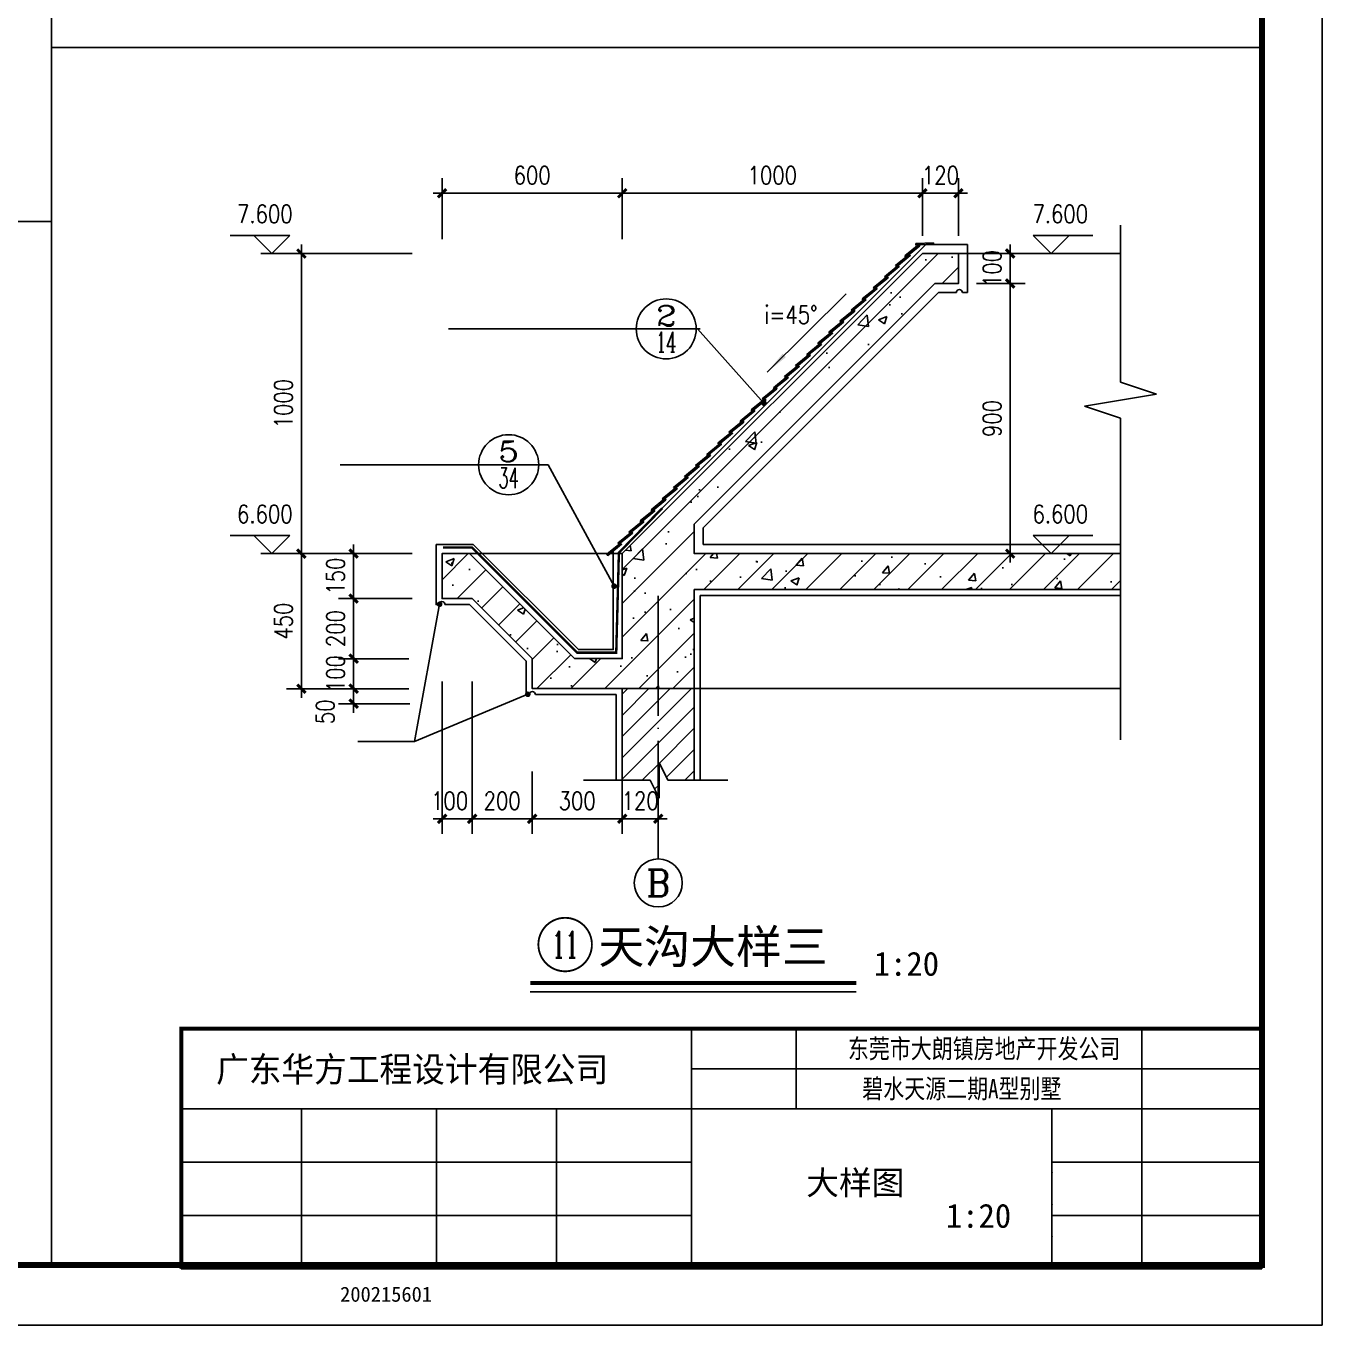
# Model space of a CAD drawing. Extents: x 12400 to 217743, y 90685 to 209848.
# Drawn here: x 110710 to 115027, y 179641 to 183970 of the extents above; entities that cross this region are included whole.
import ezdxf
from ezdxf.enums import TextEntityAlignment as Align

# ---------------------------------------------------------------- set-up
doc = ezdxf.new("R2010")
doc.units = 0
doc.header["$LTSCALE"] = 200
doc.linetypes.add('DOTE', pattern=[2.42, 2, -0.2, 0.02, -0.2])
doc.layers.get('0').update_dxf_attribs({"linetype": 'CONTINUOUS'})
doc.layers.get('DEFPOINTS').update_dxf_attribs({"linetype": 'CONTINUOUS'})
for name, color, linetype in [('2', 2, 'CONTINUOUS'), ('8', 8, 'CONTINUOUS'), ('AXIS', 3, 'CONTINUOUS'), ('AXIS_TEXT', 7, 'CONTINUOUS'), ('DIM', 3, 'CONTINUOUS'), ('DOTE', 1, 'DOTE'), ('HATCH', 8, 'CONTINUOUS'), ('PUB_DIM', 3, 'CONTINUOUS'), ('PUB_TITLE', 143, 'CONTINUOUS'), ('TEXT', 7, 'CONTINUOUS'), ('WALL', 4, 'CONTINUOUS')]:
    doc.layers.add(name, color=color, linetype=linetype)
doc.styles.add('$1', font='SimSun.ttf')
doc.styles.add('-黑体', font='SIMHEI.TTF', dxfattribs={"width": 0.8})
doc.styles.add('2', font='SIMHEI.TTF')
doc.styles.add('COMP', font='complex', dxfattribs={"bigfont": 'hztxt'})
doc.styles.add('COMPLEX', font='COMPLEX')
doc.styles.add('DIM_FONT', font='SIMPLEX', dxfattribs={"width": 0.8})
doc.styles.add('华文楷书', font='', dxfattribs={"width": 0.7})
doc.styles.get('华文楷书').set_extended_font_data('STXingkai')
doc.dimstyles.new('DIMN150', dxfattribs={"dimscale": 1.5, "dimtxt": 300, "dimasz": 1, "dimexe": 250, "dimexo": 0, "dimgap": 150, "dimtad": 1, "dimdec": 0, "dimzin": 0, "dimdsep": 46, "dimtxsty": 'DIM_FONT', "dimblk": '_DIMX', "dimblk1": '_DIMX', "dimblk2": '_DIMX', "dimsah": 1, "dimcen": 0, "dimclrt": 7, "dimadec": 0, "dimazin": 0, "dimtfac": 1, "dimtdec": 0, "dimtix": 1, "dimtmove": 2, "dimatfit": 3, "dimldrblk": '_DIMX', "dimfxl": 0, "dimtolj": 1, "dimtzin": 0, "dimarcsym": 0})
doc.dimstyles.new('DIMN20', dxfattribs={"dimscale": 0.2, "dimtxt": 300, "dimasz": 1, "dimexe": 250, "dimexo": 300, "dimgap": 150, "dimtad": 1, "dimdec": 0, "dimzin": 0, "dimdsep": 46, "dimtxsty": 'DIM_FONT', "dimblk": '_DIMX', "dimblk1": '_DIMX', "dimblk2": '_DIMX', "dimcen": 2.5, "dimclrt": 7, "dimadec": 0, "dimazin": 0, "dimtfac": 1, "dimtdec": 0, "dimtix": 1, "dimtmove": 2, "dimatfit": 3, "dimldrblk": '_DIMX', "dimfxl": 0, "dimtolj": 1, "dimtzin": 0, "dimarcsym": 0})

# ---------------------------------------------------------------- blocks, each defined once
blk = doc.blocks.new('_DIMX')
blk.add_line((-150, 0), (150, 0))
at = {"const_width": 50}
blk.add_lwpolyline([(-70, -70), (70, 70)], dxfattribs=at)
blk = doc.blocks.new('*D2418')
at = {"layer": 'DEFPOINTS', "color": 0}
for p in [(111996.7, 182211.4), (111801.3, 182061.4), (111996.7, 182061.4)]:
    blk.add_point(p, dxfattribs=at)
at = {"layer": 'PUB_DIM', "color": 0, "lineweight": -2}
for p, q in [((111996.7, 182211.4), (111751.3, 182211.4)), ((111801.3, 182211.6), (111801.3, 182211.8)), ((111801.3, 182211.4), (111801.3, 182061.4)), ((111996.7, 182061.4), (111751.3, 182061.4)), ((111801.3, 182061.2), (111801.3, 182061))]:
    blk.add_line(p, q, dxfattribs=at)
at = {"layer": 'PUB_DIM', "color": 0, "lineweight": -2, "xscale": 0.2, "yscale": 0.2, "zscale": 0.2}
for p, rotation in [((111801.3, 182211.4), 270), ((111801.3, 182061.4), 90)]:
    blk.add_blockref('_DIMX', p, dxfattribs=dict(at, rotation=rotation))
at = {"layer": 'PUB_DIM', "color": 7, "insert": (111741.3, 182136.4), "char_height": 60, "attachment_point": 5, "rotation": 90, "style": 'DIM_FONT'}
blk.add_mtext('\\A1;150', dxfattribs=at)
blk = doc.blocks.new('*D2419')
at = {"layer": 'DEFPOINTS', "color": 0}
for p in [(111996.7, 182061.4), (111801.3, 181861.4), (111985.2, 181861.4)]:
    blk.add_point(p, dxfattribs=at)
at = {"layer": 'PUB_DIM', "color": 0, "lineweight": -2}
for p, q in [((111996.7, 182061.4), (111751.3, 182061.4)), ((111801.3, 182061.2), (111801.3, 181861.6)), ((111985.2, 181861.4), (111751.3, 181861.4))]:
    blk.add_line(p, q, dxfattribs=at)
at = {"layer": 'PUB_DIM', "color": 0, "lineweight": -2, "xscale": 0.2, "yscale": 0.2, "zscale": 0.2}
for p, rotation in [((111801.3, 182061.4), 90), ((111801.3, 181861.4), 270)]:
    blk.add_blockref('_DIMX', p, dxfattribs=dict(at, rotation=rotation))
at = {"layer": 'PUB_DIM', "color": 7, "insert": (111741.3, 181961.4), "char_height": 60, "attachment_point": 5, "rotation": 90, "style": 'DIM_FONT'}
blk.add_mtext('\\A1;200', dxfattribs=at)
blk = doc.blocks.new('*D2420')
at = {"layer": 'DEFPOINTS', "color": 0}
for p in [(111985.2, 181861.4), (111801.3, 181761.4), (111985.2, 181761.4)]:
    blk.add_point(p, dxfattribs=at)
at = {"layer": 'PUB_DIM', "color": 0, "lineweight": -2}
for p, q in [((111985.2, 181861.4), (111751.3, 181861.4)), ((111801.3, 181861.6), (111801.3, 181861.8)), ((111801.3, 181861.4), (111801.3, 181761.4)), ((111985.2, 181761.4), (111751.3, 181761.4)), ((111801.3, 181761.2), (111801.3, 181761))]:
    blk.add_line(p, q, dxfattribs=at)
at = {"layer": 'PUB_DIM', "color": 0, "lineweight": -2, "xscale": 0.2, "yscale": 0.2, "zscale": 0.2}
for p, rotation in [((111801.3, 181861.4), 270), ((111801.3, 181761.4), 90)]:
    blk.add_blockref('_DIMX', p, dxfattribs=dict(at, rotation=rotation))
at = {"layer": 'PUB_DIM', "color": 7, "insert": (111741.3, 181811.4), "char_height": 60, "attachment_point": 5, "rotation": 90, "style": 'DIM_FONT'}
blk.add_mtext('\\A1;100', dxfattribs=at)
blk = doc.blocks.new('*D2421')
at = {"layer": 'DEFPOINTS', "color": 0}
for p in [(111985.2, 181761.4), (111801.3, 181711.4), (111988.1, 181711.4)]:
    blk.add_point(p, dxfattribs=at)
at = {"layer": 'PUB_DIM', "color": 0, "lineweight": -2}
for p, q in [((111985.2, 181761.4), (111751.3, 181761.4)), ((111801.3, 181761.6), (111801.3, 181761.8)), ((111801.3, 181761.4), (111801.3, 181711.4)), ((111988.1, 181711.4), (111751.3, 181711.4)), ((111801.3, 181711.2), (111801.3, 181711))]:
    blk.add_line(p, q, dxfattribs=at)
at = {"layer": 'PUB_DIM', "color": 0, "lineweight": -2, "xscale": 0.2, "yscale": 0.2, "zscale": 0.2}
for p, rotation in [((111801.3, 181761.4), 270), ((111801.3, 181711.4), 90)]:
    blk.add_blockref('_DIMX', p, dxfattribs=dict(at, rotation=rotation))
at = {"layer": 'PUB_DIM', "color": 7, "insert": (111707, 181684.3), "char_height": 60, "attachment_point": 5, "rotation": 90, "style": 'DIM_FONT'}
blk.add_mtext('\\A1;50', dxfattribs=at)
blk = doc.blocks.new('*D2422')
at = {"layer": 'DEFPOINTS', "color": 0}
for p in [(112096.1, 181845.3), (112196.2, 181845.3), (112196.2, 181327.7)]:
    blk.add_point(p, dxfattribs=at)
at = {"layer": 'PUB_DIM', "color": 0, "lineweight": -2}
for p, q in [((112096.1, 181785.3), (112096.1, 181277.7)), ((112196.2, 181785.3), (112196.2, 181277.7)), ((112096.3, 181327.7), (112196, 181327.7))]:
    blk.add_line(p, q, dxfattribs=at)
at = {"layer": 'PUB_DIM', "color": 0, "lineweight": -2, "xscale": 0.2, "yscale": 0.2, "zscale": 0.2, "rotation": 180}
blk.add_blockref('_DIMX', (112096.1, 181327.7), dxfattribs=at)
at = {"layer": 'PUB_DIM', "color": 0, "lineweight": -2, "xscale": 0.2, "yscale": 0.2, "zscale": 0.2}
blk.add_blockref('_DIMX', (112196.2, 181327.7), dxfattribs=at)
at = {"layer": 'PUB_DIM', "color": 7, "insert": (112121.3, 181387.7), "char_height": 60, "attachment_point": 5, "style": 'DIM_FONT'}
blk.add_mtext('\\A1;100', dxfattribs=at)
blk = doc.blocks.new('*D2423')
at = {"layer": 'DEFPOINTS', "color": 0}
for p in [(112196.2, 181845.3), (112396.2, 181545.3), (112396.2, 181327.7)]:
    blk.add_point(p, dxfattribs=at)
at = {"layer": 'PUB_DIM', "color": 0, "lineweight": -2}
for p, q in [((112196.2, 181785.3), (112196.2, 181277.7)), ((112396.2, 181485.3), (112396.2, 181277.7)), ((112196.4, 181327.7), (112396, 181327.7))]:
    blk.add_line(p, q, dxfattribs=at)
at = {"layer": 'PUB_DIM', "color": 0, "lineweight": -2, "xscale": 0.2, "yscale": 0.2, "zscale": 0.2, "rotation": 180}
blk.add_blockref('_DIMX', (112196.2, 181327.7), dxfattribs=at)
at = {"layer": 'PUB_DIM', "color": 0, "lineweight": -2, "xscale": 0.2, "yscale": 0.2, "zscale": 0.2}
blk.add_blockref('_DIMX', (112396.2, 181327.7), dxfattribs=at)
at = {"layer": 'PUB_DIM', "color": 7, "insert": (112296.2, 181387.7), "char_height": 60, "attachment_point": 5, "style": 'DIM_FONT'}
blk.add_mtext('\\A1;200', dxfattribs=at)
blk = doc.blocks.new('*D2424')
at = {"layer": 'DEFPOINTS', "color": 0}
for p in [(112396.2, 181545.3), (112696.2, 181545.3), (112696.2, 181327.7)]:
    blk.add_point(p, dxfattribs=at)
at = {"layer": 'PUB_DIM', "color": 0, "lineweight": -2}
for p, q in [((112396.2, 181485.3), (112396.2, 181277.7)), ((112696.2, 181485.3), (112696.2, 181277.7)), ((112396.4, 181327.7), (112696, 181327.7))]:
    blk.add_line(p, q, dxfattribs=at)
at = {"layer": 'PUB_DIM', "color": 0, "lineweight": -2, "xscale": 0.2, "yscale": 0.2, "zscale": 0.2, "rotation": 180}
blk.add_blockref('_DIMX', (112396.2, 181327.7), dxfattribs=at)
at = {"layer": 'PUB_DIM', "color": 0, "lineweight": -2, "xscale": 0.2, "yscale": 0.2, "zscale": 0.2}
blk.add_blockref('_DIMX', (112696.2, 181327.7), dxfattribs=at)
at = {"layer": 'PUB_DIM', "color": 7, "insert": (112546.2, 181387.7), "char_height": 60, "attachment_point": 5, "style": 'DIM_FONT'}
blk.add_mtext('\\A1;300', dxfattribs=at)
blk = doc.blocks.new('*D2425')
at = {"layer": 'DEFPOINTS', "color": 0}
for p in [(111979.5, 182211.4), (111627.5, 181761.4), (111979.5, 181761.4)]:
    blk.add_point(p, dxfattribs=at)
at = {"layer": 'PUB_DIM', "color": 0, "lineweight": -2}
for p, q in [((111979.5, 182211.4), (111577.5, 182211.4)), ((111627.5, 182211.2), (111627.5, 181761.6)), ((111979.5, 181761.4), (111577.5, 181761.4))]:
    blk.add_line(p, q, dxfattribs=at)
at = {"layer": 'PUB_DIM', "color": 0, "lineweight": -2, "xscale": 0.2, "yscale": 0.2, "zscale": 0.2}
for p, rotation in [((111627.5, 182211.4), 90), ((111627.5, 181761.4), 270)]:
    blk.add_blockref('_DIMX', p, dxfattribs=dict(at, rotation=rotation))
at = {"layer": 'PUB_DIM', "color": 7, "insert": (111567.5, 181986.4), "char_height": 60, "attachment_point": 5, "rotation": 90, "style": 'DIM_FONT'}
blk.add_mtext('\\A1;450', dxfattribs=at)
blk = doc.blocks.new('*D2426')
at = {"layer": 'DEFPOINTS', "color": 0}
for p in [(111627.5, 183211.4), (111972.2, 183211.4), (111979.5, 182211.4)]:
    blk.add_point(p, dxfattribs=at)
at = {"layer": 'PUB_DIM', "color": 0, "lineweight": -2}
for p, q in [((111972.2, 183211.4), (111577.5, 183211.4)), ((111627.5, 182211.6), (111627.5, 183211.2)), ((111979.5, 182211.4), (111577.5, 182211.4))]:
    blk.add_line(p, q, dxfattribs=at)
at = {"layer": 'PUB_DIM', "color": 0, "lineweight": -2, "xscale": 0.2, "yscale": 0.2, "zscale": 0.2}
for p, rotation in [((111627.5, 183211.4), 90), ((111627.5, 182211.4), 270)]:
    blk.add_blockref('_DIMX', p, dxfattribs=dict(at, rotation=rotation))
at = {"layer": 'PUB_DIM', "color": 7, "insert": (111567.5, 182711.4), "char_height": 60, "attachment_point": 5, "rotation": 90, "style": 'DIM_FONT'}
blk.add_mtext('\\A1;1000', dxfattribs=at)
blk = doc.blocks.new('*D2427')
at = {"layer": 'DEFPOINTS', "color": 0}
for p in [(112696.2, 183412.2), (112096.1, 183259.2), (112696.2, 183259.2)]:
    blk.add_point(p, dxfattribs=at)
at = {"layer": 'PUB_DIM', "color": 0, "lineweight": -2}
for p, q in [((112096.1, 183259.2), (112096.1, 183462.2)), ((112696.2, 183259.2), (112696.2, 183462.2)), ((112096.3, 183412.2), (112696, 183412.2))]:
    blk.add_line(p, q, dxfattribs=at)
at = {"layer": 'PUB_DIM', "color": 0, "lineweight": -2, "xscale": 0.2, "yscale": 0.2, "zscale": 0.2, "rotation": 180}
blk.add_blockref('_DIMX', (112096.1, 183412.2), dxfattribs=at)
at = {"layer": 'PUB_DIM', "color": 0, "lineweight": -2, "xscale": 0.2, "yscale": 0.2, "zscale": 0.2}
blk.add_blockref('_DIMX', (112696.2, 183412.2), dxfattribs=at)
at = {"layer": 'PUB_DIM', "color": 7, "insert": (112396.2, 183472.2), "char_height": 60, "attachment_point": 5, "style": 'DIM_FONT'}
blk.add_mtext('\\A1;600', dxfattribs=at)
blk = doc.blocks.new('*D2428')
at = {"layer": 'DEFPOINTS', "color": 0}
for p in [(113696.1, 183412.2), (112696.2, 183259.2), (113696.1, 183270.2)]:
    blk.add_point(p, dxfattribs=at)
at = {"layer": 'PUB_DIM', "color": 0, "lineweight": -2}
for p, q in [((112696.2, 183259.2), (112696.2, 183462.2)), ((113696.1, 183270.2), (113696.1, 183462.2)), ((112696.4, 183412.2), (113695.9, 183412.2))]:
    blk.add_line(p, q, dxfattribs=at)
at = {"layer": 'PUB_DIM', "color": 0, "lineweight": -2, "xscale": 0.2, "yscale": 0.2, "zscale": 0.2, "rotation": 180}
blk.add_blockref('_DIMX', (112696.2, 183412.2), dxfattribs=at)
at = {"layer": 'PUB_DIM', "color": 0, "lineweight": -2, "xscale": 0.2, "yscale": 0.2, "zscale": 0.2}
blk.add_blockref('_DIMX', (113696.1, 183412.2), dxfattribs=at)
at = {"layer": 'PUB_DIM', "color": 7, "insert": (113196.2, 183472.2), "char_height": 60, "attachment_point": 5, "style": 'DIM_FONT'}
blk.add_mtext('\\A1;1000', dxfattribs=at)
blk = doc.blocks.new('*D2429')
at = {"layer": 'DEFPOINTS', "color": 0}
for p in [(113816.1, 183412.2), (113696.1, 183270.2), (113816.1, 183270.2)]:
    blk.add_point(p, dxfattribs=at)
at = {"layer": 'PUB_DIM', "color": 0, "lineweight": -2}
for p, q in [((113696.1, 183270.2), (113696.1, 183462.2)), ((113816.1, 183270.2), (113816.1, 183462.2)), ((113695.9, 183412.2), (113695.7, 183412.2)), ((113696.1, 183412.2), (113816.1, 183412.2)), ((113816.3, 183412.2), (113816.5, 183412.2))]:
    blk.add_line(p, q, dxfattribs=at)
at = {"layer": 'PUB_DIM', "color": 0, "lineweight": -2, "xscale": 0.2, "yscale": 0.2, "zscale": 0.2}
blk.add_blockref('_DIMX', (113696.1, 183412.2), dxfattribs=at)
at = {"layer": 'PUB_DIM', "color": 0, "lineweight": -2, "xscale": 0.2, "yscale": 0.2, "zscale": 0.2, "rotation": 180}
blk.add_blockref('_DIMX', (113816.1, 183412.2), dxfattribs=at)
at = {"layer": 'PUB_DIM', "color": 7, "insert": (113756.1, 183472.2), "char_height": 60, "attachment_point": 5, "style": 'DIM_FONT'}
blk.add_mtext('\\A1;120', dxfattribs=at)
blk = doc.blocks.new('*D2430')
at = {"layer": 'DEFPOINTS', "color": 0}
for p in [(113816.1, 183211.4), (113816.1, 183111.4), (113988.4, 183111.4)]:
    blk.add_point(p, dxfattribs=at)
at = {"layer": 'PUB_DIM', "color": 0, "lineweight": -2}
for p, q in [((113876.1, 183211.4), (114038.4, 183211.4)), ((113988.4, 183211.6), (113988.4, 183211.8)), ((113988.4, 183211.4), (113988.4, 183111.4)), ((113876.1, 183111.4), (114038.4, 183111.4)), ((113988.4, 183111.2), (113988.4, 183111))]:
    blk.add_line(p, q, dxfattribs=at)
at = {"layer": 'PUB_DIM', "color": 0, "lineweight": -2, "xscale": 0.2, "yscale": 0.2, "zscale": 0.2}
for p, rotation in [((113988.4, 183211.4), 270), ((113988.4, 183111.4), 90)]:
    blk.add_blockref('_DIMX', p, dxfattribs=dict(at, rotation=rotation))
at = {"layer": 'PUB_DIM', "color": 7, "insert": (113928.4, 183161.4), "char_height": 60, "attachment_point": 5, "rotation": 90, "style": 'DIM_FONT'}
blk.add_mtext('\\A1;100', dxfattribs=at)
blk = doc.blocks.new('*D2431')
at = {"layer": 'DEFPOINTS', "color": 0}
for p in [(113816.1, 183111.4), (113775, 182211.4), (113988.4, 182211.4)]:
    blk.add_point(p, dxfattribs=at)
at = {"layer": 'PUB_DIM', "color": 0, "lineweight": -2}
for p, q in [((113876.1, 183111.4), (114038.4, 183111.4)), ((113988.4, 183111.2), (113988.4, 182211.6)), ((113835, 182211.4), (114038.4, 182211.4))]:
    blk.add_line(p, q, dxfattribs=at)
at = {"layer": 'PUB_DIM', "color": 0, "lineweight": -2, "xscale": 0.2, "yscale": 0.2, "zscale": 0.2}
for p, rotation in [((113988.4, 183111.4), 90), ((113988.4, 182211.4), 270)]:
    blk.add_blockref('_DIMX', p, dxfattribs=dict(at, rotation=rotation))
at = {"layer": 'PUB_DIM', "color": 7, "insert": (113928.4, 182661.4), "char_height": 60, "attachment_point": 5, "rotation": 90, "style": 'DIM_FONT'}
blk.add_mtext('\\A1;900', dxfattribs=at)
blk = doc.blocks.new('_INDEX1')
at = {"const_width": 0.035}
blk.add_lwpolyline([(-0.5, 0, 1), (0.5, 0, 1)], format="xyb", close=True, dxfattribs=at)
at = {"style": 'COMP', "width": 2.333333}
blk.add_attdef('1', text='', height=0.5, dxfattribs=at).set_placement((-0.25, -0.25), (0.25, -0.25), align=Align.FIT)
blk = doc.blocks.new('_ARROW')
blk.add_solid([(0, 0), (-1, 0.1), (-1, -0.1)])
blk = doc.blocks.new('_INDEX')
blk.add_line((-0.5, 0), (0.5, 0))
blk.add_circle((0, 0), 0.5)
at = {"style": 'COMP'}
for tag, width, p, p2 in [('1', 2.333333, (-0.17, 0.05), (0.17, 0.05)), ('-', 1.166667, (-0.17, -0.39), (0.17, -0.39))]:
    blk.add_attdef(tag, text='', height=0.34, dxfattribs=dict(at, width=width)).set_placement(p, p2, align=Align.FIT)
blk = doc.blocks.new('_AXISO')
blk.add_circle((0, 0), 0.5)
at = {"layer": 'AXIS_TEXT', "style": 'COMPLEX', "width": 1.041667}
blk.add_attdef('A', text='', height=0.56, dxfattribs=at).set_placement((-0.25, -0.28), (0.25, -0.28), align=Align.FIT)
blk = doc.blocks.new('*D2432')
at = {"layer": 'DEFPOINTS', "color": 0}
for p in [(112696.2, 181545.3), (112816.2, 181406.6), (112816.2, 181327.7)]:
    blk.add_point(p, dxfattribs=at)
at = {"layer": 'PUB_DIM', "color": 0, "lineweight": -2}
for p, q in [((112696.2, 181485.3), (112696.2, 181277.7)), ((112816.2, 181346.6), (112816.2, 181277.7)), ((112696, 181327.7), (112695.8, 181327.7)), ((112696.2, 181327.7), (112816.2, 181327.7)), ((112816.4, 181327.7), (112816.6, 181327.7))]:
    blk.add_line(p, q, dxfattribs=at)
at = {"layer": 'PUB_DIM', "color": 0, "lineweight": -2, "xscale": 0.2, "yscale": 0.2, "zscale": 0.2}
blk.add_blockref('_DIMX', (112696.2, 181327.7), dxfattribs=at)
at = {"layer": 'PUB_DIM', "color": 0, "lineweight": -2, "xscale": 0.2, "yscale": 0.2, "zscale": 0.2, "rotation": 180}
blk.add_blockref('_DIMX', (112816.2, 181327.7), dxfattribs=at)
at = {"layer": 'PUB_DIM', "color": 7, "insert": (112756.2, 181387.7), "char_height": 60, "attachment_point": 5, "style": 'DIM_FONT'}
blk.add_mtext('\\A1;120', dxfattribs=at)

msp = doc.modelspace()

# ---------------------------------------------------------------- hatches: boundary and pattern name
at = {"layer": 'HATCH'}
h = msp.add_hatch(dxfattribs=at)
h.set_pattern_fill('AN31C', color=256, scale=400, style=0)
h.set_pattern_definition([(45, (-75398.68, 170557.734), (-56.568542, 56.568542), []), (50, (-75398.68, 170557.73), (286.90407, -25.10085), [30, -330]), (355, (-75398.68, 170557.73), (-55.50053, 300.87685), [24, -264]), (100.4514, (-75374.77, 170555.64), (231.40375, 275.7758), [25.49608, -280.45684]), (46.1842, (-75398.68, 170637.73), (426.8964, -66.2076), [45, -495]), (96.6356, (-75363.1, 170632.2), (373.8651, 389.64715), [38.2441, -420.6852]), (351.1842, (-75398.7, 170637.73), (373.8648, 389.6474), [36, -396]), (21, (-75358.68, 170617.73), (238.76282, -161.04756), [30, -330]), (326, (-75358.68, 170617.73), (97.32613, 290.06), [24, -264]), (71.4514, (-75338.79, 170604.3), (336.08905, 129.0122), [25.49608, -280.45684]), (37.5, (-75398.68, 170557.73), (4.86394, 133.15754), [0, -260.8, 0, -268, 0, -265]), (7.5, (-75398.68, 170557.73), (105.22781, 157.76468), [0, -152.8, 0, -254.8, 0, -101]), (327.5, (-75487.88, 170557.73), (213.528974, -9.02195), [0, -100, 0, -312, 0, -414]), (317.5, (-75527.88, 170557.73), (233.27447, 40.042), [0, -130, 0, -207.2, 0, -294])])
h.paths.add_polyline_path([(112696.214, 181861.445), (112537.635, 181861.445), (112187.635, 182211.445), (112096.12, 182211.445), (112096.12, 182061.445), (112196.214, 182061.445), (112396.214, 181861.445), (112396.214, 181761.445), (112696.214, 181761.445), (112936.214, 181761.445), (112936.214, 182091.445), (114356.41, 182091.445), (114356.41, 182211.445), (112936.214, 182211.445), (112936.214, 182310.118), (113737.541, 183111.445), (113816.12, 183111.445), (113816.12, 183211.445), (113696.12, 183211.445), (112696.214, 182211.539)])
h = msp.add_hatch(dxfattribs=at)
h.set_pattern_fill('ANSI31', color=256, scale=400, style=0)
h.set_pattern_definition([(45, (41854.27, 102698.69), (-35.35534, 35.35534), [])])
h.paths.add_polyline_path([(112816.214, 181761.445), (112696.214, 181761.445), (112696.214, 181456.139), (112789.161, 181456.139), (112816.214, 181402.034)])
h.paths.add_polyline_path([(112936.214, 181761.445), (112816.214, 181761.445), (112816.214, 181402.034), (112818.878, 181396.705), (112818.878, 181515.573), (112848.595, 181456.139), (112936.214, 181456.139)])

# ---------------------------------------------------------------- linework, layer by layer
for p, q in [((110795.461, 191320.853), (110795.461, 179840.853)), ((110795.461, 183897.858), (114827.327, 183897.858)), ((106628.743, 183318.47), (110795.461, 183318.47))]:
    msp.add_line(p, q)
at = {"color": 8}
for points in [[(113673.842, 183245.337), (113673.974, 183240.339), (113733.221, 183241.898), (113733.09, 183246.897), (113673.842, 183245.337)], [(113606.584, 183171.265), (113609.739, 183167.386), (113655.723, 183204.779), (113652.568, 183208.658), (113606.584, 183171.265)], [(113637.99, 183203.716), (113641.144, 183199.836), (113687.128, 183237.229), (113683.973, 183241.108), (113637.99, 183203.716)], [(113569.587, 183134.268), (113572.742, 183130.389), (113618.725, 183167.782), (113615.571, 183171.661), (113569.587, 183134.268)], [(113532.59, 183097.271), (113535.745, 183093.392), (113581.728, 183130.784), (113578.574, 183134.664), (113532.59, 183097.271)], [(113495.593, 183060.274), (113498.747, 183056.395), (113544.731, 183093.787), (113541.576, 183097.667), (113495.593, 183060.274)], [(113458.596, 183023.277), (113461.75, 183019.397), (113507.734, 183056.79), (113504.579, 183060.669), (113458.596, 183023.277)], [(113384.601, 182949.282), (113387.756, 182945.403), (113433.739, 182982.796), (113430.585, 182986.675), (113384.601, 182949.282)], [(113421.598, 182986.28), (113424.753, 182982.4), (113470.737, 183019.793), (113467.582, 183023.672), (113421.598, 182986.28)], [(113347.604, 182912.285), (113350.759, 182908.406), (113396.742, 182945.798), (113393.588, 182949.678), (113347.604, 182912.285)], [(113310.607, 182875.288), (113313.761, 182871.409), (113359.745, 182908.801), (113356.59, 182912.681), (113310.607, 182875.288)], [(113273.61, 182838.291), (113276.764, 182834.411), (113322.748, 182871.804), (113319.593, 182875.683), (113273.61, 182838.291)], [(113236.612, 182801.294), (113239.767, 182797.414), (113285.751, 182834.807), (113282.596, 182838.686), (113236.612, 182801.294)], [(113199.615, 182764.296), (113202.77, 182760.417), (113248.753, 182797.81), (113245.599, 182801.689), (113199.615, 182764.296)], [(113125.621, 182690.302), (113128.775, 182686.423), (113174.759, 182723.815), (113171.604, 182727.695), (113125.621, 182690.302)], [(113162.618, 182727.299), (113165.773, 182723.42), (113211.756, 182760.812), (113208.602, 182764.692), (113162.618, 182727.299)], [(113088.624, 182653.305), (113091.778, 182649.425), (113137.762, 182686.818), (113134.607, 182690.697), (113088.624, 182653.305)], [(113051.626, 182616.308), (113054.781, 182612.428), (113100.765, 182649.821), (113097.61, 182653.7), (113051.626, 182616.308)], [(113014.629, 182579.31), (113017.784, 182575.431), (113063.767, 182612.824), (113060.613, 182616.703), (113014.629, 182579.31)], [(112977.632, 182542.313), (112980.787, 182538.434), (113026.77, 182575.826), (113023.616, 182579.706), (112977.632, 182542.313)], [(112940.635, 182505.316), (112943.789, 182501.437), (112989.773, 182538.829), (112986.618, 182542.709), (112940.635, 182505.316)], [(112866.64, 182431.322), (112869.795, 182427.442), (112915.779, 182464.835), (112912.624, 182468.714), (112866.64, 182431.322)], [(112903.638, 182468.319), (112906.792, 182464.439), (112952.776, 182501.832), (112949.621, 182505.711), (112903.638, 182468.319)], [(112829.643, 182394.324), (112832.798, 182390.445), (112878.781, 182427.838), (112875.627, 182431.717), (112829.643, 182394.324)], [(112792.646, 182357.327), (112795.801, 182353.448), (112841.784, 182390.841), (112838.63, 182394.72), (112792.646, 182357.327)], [(112755.649, 182320.33), (112758.803, 182316.451), (112804.787, 182353.843), (112801.632, 182357.723), (112755.649, 182320.33)], [(112718.652, 182283.333), (112721.806, 182279.453), (112767.79, 182316.846), (112764.635, 182320.725), (112718.652, 182283.333)], [(112681.654, 182246.336), (112684.809, 182242.456), (112730.793, 182279.849), (112727.638, 182283.728), (112681.654, 182246.336)], [(112644.657, 182209.338), (112647.812, 182205.459), (112693.795, 182242.852), (112690.641, 182246.731), (112644.657, 182209.338)]]:
    msp.add_lwpolyline(points, close=True, dxfattribs=at)
at = {"layer": '2'}
for p, q in [((113708.11, 183241.445), (112829.402, 182362.738)), ((113846.12, 183241.445), (113708.11, 183241.445)), ((113846.12, 183081.445), (113846.12, 183241.445)), ((112966.214, 182297.692), (113749.967, 183081.445)), ((113749.967, 183081.445), (113809.427, 183081.445)), ((113829.427, 183081.445), (113846.12, 183081.445)), ((112966.214, 182241.445), (112966.214, 182297.692)), ((114356.41, 182241.445), (112966.214, 182241.445)), ((112956.214, 181456.139), (112956.214, 182071.445)), ((112956.214, 182071.445), (114356.41, 182071.445)), ((112406.983, 181741.445), (112676.214, 181741.445)), ((112676.214, 181741.445), (112676.214, 181456.139))]:
    msp.add_line(p, q, dxfattribs=at)
at = {"layer": '2', "const_width": 8}
msp.add_lwpolyline([(112829.402, 182362.738), (112685.059, 182214.647), (112676.214, 181881.445), (112545.919, 181881.445), (112195.919, 182231.445), (112098.606, 182231.445)], dxfattribs=at)
at = {"layer": '2'}
for points in [[(112076.12, 182241.445), (112076.12, 182041.445), (112085.668, 182041.445)], [(112666.214, 182220.423), (112666.214, 181891.445), (112550.061, 181891.445), (112200.061, 182241.445), (112076.12, 182241.445)], [(112105.668, 182041.445), (112187.929, 182041.445), (112376.214, 181853.161), (112376.214, 181741.445), (112386.983, 181741.445)]]:
    msp.add_lwpolyline(points, dxfattribs=at)
for centre in [(113819.427, 183081.445), (112095.668, 182041.445), (112396.983, 181741.445)]:
    msp.add_arc(centre, 10, 0, 180, dxfattribs=at)
at = {"layer": '8'}
for p, q in [((113816.12, 183211.445), (114356.41, 183211.445)), ((112187.635, 182211.445), (112696.12, 182211.445))]:
    msp.add_line(p, q, dxfattribs=at)
at = {"layer": 'DIM', "linetype": 'ByBlock'}
for p, q in [((112818.878, 181515.573), (112818.878, 181396.705)), ((112848.595, 181456.139), (112818.878, 181515.573)), ((112789.161, 181456.139), (112567.092, 181456.139)), ((112818.878, 181396.705), (112789.161, 181456.139)), ((113047.75, 181456.139), (112848.595, 181456.139))]:
    msp.add_line(p, q, dxfattribs=at)
at = {"layer": 'DOTE'}
msp.add_line((112816.214, 182071.267), (112816.214, 181194.096), dxfattribs=at)
at = {"layer": 'HATCH'}
msp.add_line((112936.214, 181761.445), (114356.41, 181761.445), dxfattribs=at)
at = {"layer": 'PUB_DIM'}
for p, q in [((114356.41, 183306.002), (114356.41, 182782.367)), ((111589.148, 183271.445), (111390.668, 183271.445)), ((111469.148, 183271.445), (111529.148, 183211.445)), ((111529.148, 183211.445), (111589.148, 183271.445)), ((114125.212, 183211.445), (114065.212, 183271.445)), ((114263.692, 183271.445), (114065.212, 183271.445)), ((114185.212, 183271.445), (114125.212, 183211.445)), ((111996.673, 183211.445), (111492.449, 183211.445)), ((113831.259, 183211.445), (114161.911, 183211.445)), ((114356.41, 182782.367), (114476.41, 182742.367)), ((114476.41, 182742.367), (114236.41, 182702.367)), ((114236.41, 182702.367), (114356.41, 182662.367)), ((114356.41, 182662.367), (114356.41, 181591.084)), ((111589.148, 182271.445), (111390.668, 182271.445)), ((111469.148, 182271.445), (111529.148, 182211.445)), ((111529.148, 182211.445), (111589.148, 182271.445)), ((114125.212, 182211.445), (114065.212, 182271.445)), ((114263.692, 182271.445), (114065.212, 182271.445)), ((114185.212, 182271.445), (114125.212, 182211.445)), ((111996.673, 182211.445), (111492.449, 182211.445)), ((113675.644, 182211.445), (114006.295, 182211.445))]:
    msp.add_line(p, q, dxfattribs=at)
msp.add_lwpolyline([(113179.27, 182815.947), (113442.208, 183076.637)], dxfattribs=at)
at = {"layer": 'PUB_TITLE'}
for p, q in [((112927.327, 180628.406), (112927.327, 179828.406)), ((113275.265, 180628.406), (113275.265, 180361.739)), ((114427.327, 180628.406), (114427.327, 179828.406)), ((112927.327, 180495.073), (114827.327, 180495.073)), ((111227.327, 180361.739), (114827.327, 180361.739)), ((111627.327, 180361.739), (111627.327, 179828.406)), ((112077.327, 180361.739), (112077.327, 179828.406)), ((112477.327, 180361.739), (112477.327, 179828.406)), ((114127.327, 180361.739), (114127.327, 179828.406)), ((111227.327, 180184.006), (112927.327, 180184.006)), ((114127.327, 180184.006), (114827.327, 180184.006)), ((111227.327, 180006.273), (112927.327, 180006.273)), ((114127.327, 180006.273), (114827.327, 180006.273))]:
    msp.add_line(p, q, dxfattribs=at)
for points in [[(115027.327, 179640.853), (98207.327, 179640.853), (98207.327, 191520.853), (115027.327, 191520.853)], [(114827.327, 179828.406), (111227.327, 179828.406), (111227.327, 180628.406), (114827.327, 180628.406)]]:
    msp.add_lwpolyline(points, close=True, dxfattribs=at)
at = {"layer": 'PUB_TITLE', "const_width": 20}
msp.add_lwpolyline([(114827.327, 179840.853), (114827.327, 191320.853), (98707.327, 191320.853), (98707.327, 179840.853)], close=True, dxfattribs=at)
at = {"layer": 'PUB_TITLE', "const_width": 14}
for points in [[(112389.802, 180780.677), (113475.981, 180780.677)], [(114827.327, 180628.406), (111227.327, 180628.406), (111227.327, 179828.406)]]:
    msp.add_lwpolyline(points, dxfattribs=at)
at = {"layer": 'PUB_TITLE'}
msp.add_lwpolyline([(112389.802, 180750.677), (113475.981, 180750.677)], dxfattribs=at)
for p in [(114127.327, 180148.406), (114127.327, 180041.739), (114127.327, 179935.073)]:
    msp.add_point(p, dxfattribs=at)
at = {"layer": 'TEXT'}
for p, q in [((112955.369, 182960.241), (112117.324, 182960.241)), ((112449.497, 182507.799), (111756.695, 182507.799)), ((112004.603, 181585.137), (111815.249, 181585.137))]:
    msp.add_line(p, q, dxfattribs=at)
at = {"layer": 'WALL'}
for p, q in [((112696.214, 181761.445), (112696.214, 181456.139)), ((112936.214, 181761.445), (112936.214, 181456.139))]:
    msp.add_line(p, q, dxfattribs=at)
msp.add_lwpolyline([(114356.41, 182211.445), (112936.214, 182211.445), (112936.214, 182310.118), (113737.541, 183111.445), (113816.12, 183111.445), (113816.12, 183211.445), (113696.12, 183211.445), (112696.214, 182211.539), (112696.214, 181861.445), (112537.635, 181861.445), (112187.635, 182211.445), (112096.12, 182211.445), (112096.12, 182061.445), (112196.214, 182061.445), (112396.214, 181861.445), (112396.214, 181761.445), (112936.214, 181761.445), (112936.214, 182091.445), (114356.41, 182091.445)], dxfattribs=at)

# ---------------------------------------------------------------- block references
at = {"layer": 'AXIS'}
ref = msp.add_blockref('_AXISO', (112816.214, 181114.096), dxfattribs=dict(at, xscale=160, yscale=160, zscale=160))
ref.add_attrib('A', 'B', dxfattribs={"layer": 'AXIS_TEXT', "height": 89.6, "style": 'COMPLEX', "width": 1.102941}).set_placement((112776.214, 181069.296), (112856.214, 181069.296), align=Align.FIT)
at = {"layer": 'PUB_DIM', "xscale": 80, "yscale": 80, "zscale": 80, "rotation": 224.754114399}
msp.add_blockref('_ARROW', (113179.27, 182815.947), dxfattribs=at)
at = {"layer": 'PUB_TITLE'}
ref = msp.add_blockref('_INDEX1', (112506.019, 180908.651), dxfattribs=dict(at, xscale=178.3018867924528, yscale=178.3018867924528, zscale=416.0377358490566))
ref.add_attrib('1', '11', dxfattribs={"layer": '0', "height": 89.1509, "style": 'COMP', "width": 0.875}).set_placement((112461.444, 180864.075), (112550.595, 180864.075), align=Align.FIT)
at = {"layer": 'TEXT'}
ref = msp.add_blockref('_INDEX', (112842.745, 182960.241), dxfattribs=dict(at, xscale=-200.0000000000001, yscale=200.0000000000001, zscale=200.0000000000001))
ref.add_attrib('1', '2', dxfattribs={"layer": '0', "height": 68, "style": 'COMP', "width": 1.5}).set_placement((112808.745, 182970.241), (112876.745, 182970.241), align=Align.FIT)
ref.add_attrib('-', '14', dxfattribs={"layer": '0', "height": 68, "style": 'COMP', "width": 0.677419}).set_placement((112808.745, 182882.241), (112876.745, 182882.241), align=Align.FIT)
ref = msp.add_blockref('_INDEX', (112317.886, 182507.799), dxfattribs=dict(at, xscale=-200.0000000000001, yscale=200.0000000000001, zscale=200.0000000000001))
ref.add_attrib('1', '5', dxfattribs={"layer": '0', "height": 68, "style": 'COMP', "width": 1.5}).set_placement((112283.886, 182517.799), (112351.886, 182517.799), align=Align.FIT)
ref.add_attrib('-', '34', dxfattribs={"layer": '0', "height": 68, "style": 'COMP', "width": 0.6}).set_placement((112283.886, 182429.799), (112351.886, 182429.799), align=Align.FIT)

# ---------------------------------------------------------------- texts
at = {"layer": 'PUB_DIM', "style": 'DIM_FONT', "width": 0.8}
for s, p in [('7.600', (111598.119, 183313.445)), ('7.600', (114248.241, 183313.445)), ('i=45%%d', (113346.857, 182977.665)), ('6.600', (111598.119, 182313.445)), ('6.600', (114248.241, 182313.445))]:
    msp.add_text(s, height=60, dxfattribs=at).set_placement(p, align=Align.RIGHT)
at = {"layer": 'PUB_TITLE', "style": '2'}
for s, height, p in [('天沟大样三', 112, (112616.91, 180845.878)), ('1:20', 80, (113533.937, 180804.802)), ('大样图', 80, (113309.017, 180075.076)), ('1:20', 80, (113774.25, 179964.994))]:
    msp.add_text(s, height=height, dxfattribs=at).set_placement(p)
at = {"layer": 'PUB_TITLE'}
for s, height, style, width, p in [('东莞市大朗镇房地产开发公司', 64, '-黑体', 0.8, (113447.907, 180529.889)), ('广东华方工程设计有限公司', 84, '华文楷书', 0.95, (111343.306, 180451.022)), ('碧水天源二期A型别墅', 64, '-黑体', 0.8, (113495.808, 180396.556))]:
    msp.add_text(s, height=height, dxfattribs=dict(at, style=style, width=width)).set_placement(p)
at = {"layer": 'PUB_TITLE', "style": '$1'}
msp.add_text('200215601', height=50, dxfattribs=at).set_placement((111909.523, 179718.458), align=Align.CENTER)

# ---------------------------------------------------------------- dimensions: what is measured, and where the dimension line sits
at = {"layer": 'PUB_DIM'}
for base, p1, p2, picture, middle in [((112696.214, 183412.227), (112096.12, 183259.206), (112696.214, 183259.206), '*D2427', (112396.167, 183472.227)), ((113696.12, 183412.227), (112696.214, 183259.206), (113696.12, 183270.243), '*D2428', (113196.167, 183472.227)), ((113816.12, 183412.227), (113696.12, 183270.243), (113816.12, 183270.243), '*D2429', (113756.12, 183472.227))]:
    dim = msp.add_linear_dim(base=base, p1=p1, p2=p2, dimstyle='DIMN20', override={"dimexo": 0, "dimblk1": '_DIMX', "dimblk2": '_DIMX', "dimsah": 1}, dxfattribs=at)
    dim.commit()
    dim.dimension.update_dxf_attribs({"geometry": picture, "text_midpoint": middle})
for base, p1, p2, picture, middle in [((111627.499, 183211.445), (111979.514, 182211.445), (111972.155, 183211.445), '*D2426', (111567.499, 182711.445)), ((111627.499, 181761.445), (111979.514, 182211.445), (111979.514, 181761.445), '*D2425', (111567.499, 181986.445)), ((111801.302, 182061.445), (111996.673, 182211.445), (111996.673, 182061.445), '*D2418', (111741.302, 182136.445)), ((111801.302, 181861.445), (111996.673, 182061.445), (111985.165, 181861.445), '*D2419', (111741.302, 181961.445)), ((111801.302, 181761.445), (111985.165, 181861.445), (111985.165, 181761.445), '*D2420', (111741.302, 181811.445))]:
    dim = msp.add_linear_dim(base=base, p1=p1, p2=p2, angle=90, dimstyle='DIMN20', override={"dimexo": 0, "dimblk1": '_DIMX', "dimblk2": '_DIMX', "dimsah": 1}, dxfattribs=at)
    dim.commit()
    dim.dimension.update_dxf_attribs({"geometry": picture, "text_midpoint": middle})
for base, p1, p2, picture, middle in [((113988.382, 183111.445), (113816.12, 183211.445), (113816.12, 183111.445), '*D2430', (113928.382, 183161.445)), ((113988.382, 182211.445), (113816.12, 183111.445), (113774.983, 182211.445), '*D2431', (113928.382, 182661.445))]:
    dim = msp.add_linear_dim(base=base, p1=p1, p2=p2, angle=90, dimstyle='DIMN20', dxfattribs=at)
    dim.commit()
    dim.dimension.update_dxf_attribs({"geometry": picture, "text_midpoint": middle})
dim = msp.add_linear_dim(base=(112196.214, 181327.747), p1=(112096.12, 181845.32), p2=(112196.214, 181845.32), dimstyle='DIMN20', dxfattribs=at)
dim.commit()
dim.dimension.update_dxf_attribs({"geometry": '*D2422', "text_midpoint": (112121.28, 181387.747), "dimtype": 160})
for base, p1, p2, picture, middle in [((112396.214, 181327.747), (112196.214, 181845.32), (112396.214, 181545.32), '*D2423', (112296.214, 181387.747)), ((112696.214, 181327.747), (112396.214, 181545.32), (112696.214, 181545.32), '*D2424', (112546.214, 181387.747)), ((112816.214, 181327.747), (112696.214, 181545.32), (112816.214, 181406.645), '*D2432', (112756.214, 181387.747))]:
    dim = msp.add_linear_dim(base=base, p1=p1, p2=p2, dimstyle='DIMN20', dxfattribs=at)
    dim.commit()
    dim.dimension.update_dxf_attribs({"geometry": picture, "text_midpoint": middle})
dim = msp.add_linear_dim(base=(111801.302, 181711.445), p1=(111985.165, 181761.445), p2=(111988.056, 181711.445), angle=90, dimstyle='DIMN20', override={"dimexo": 0, "dimblk1": '_DIMX', "dimblk2": '_DIMX', "dimsah": 1}, dxfattribs=at)
dim.commit()
dim.dimension.update_dxf_attribs({"geometry": '*D2421', "text_midpoint": (111707.045, 181684.271), "dimtype": 160})

# ---------------------------------------------------------------- leaders
at = {"layer": 'TEXT'}
for points in [[(113168.355, 182712.704), (112947.448, 182960.241)], [(112668.947, 182103.03, 0), (112449.497, 182507.799, 0)], [(112087.806, 182042.701, 20.59), (112004.603, 181585.137, 20.59)], [(112381.654, 181742.701, 20.59), (112004.603, 181585.137, 20.59)]]:
    msp.add_leader(points, dimstyle='DIMN150', override={"dimasz": 50, "dimldrblk": 'DOTSMALL'}, dxfattribs=at)

doc.saveas('drawing.dxf')
